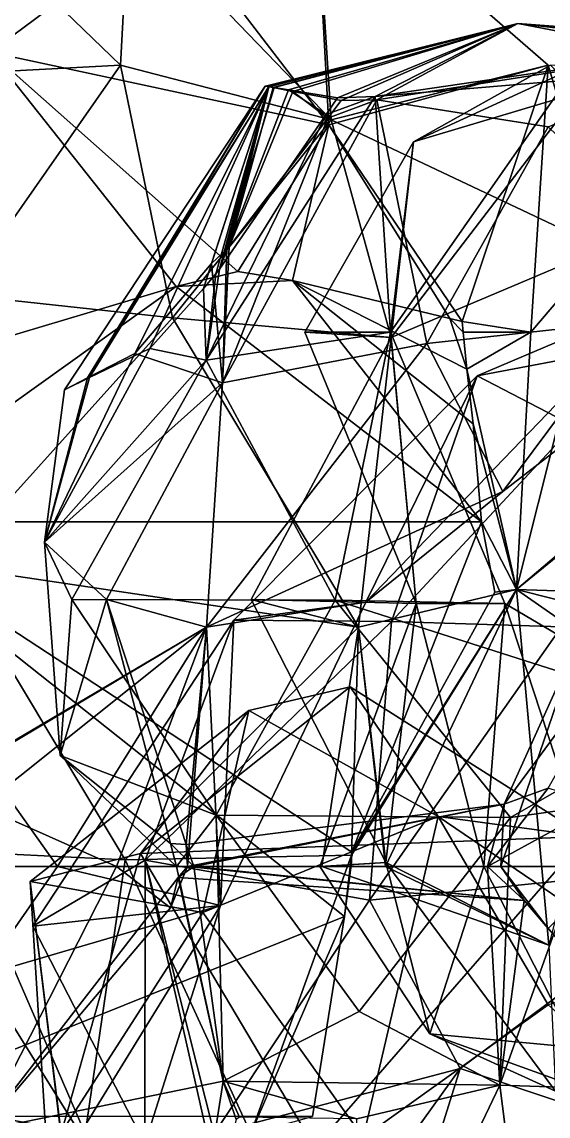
# Model space of a CAD drawing. Extents: x 290095 to 295679, y 4553756 to 4561441.
# Drawn here: x 294181.7 to 294216.8, y 4559389.2 to 4559462.2 of the extents above; entities that cross this region are included whole.
import ezdxf

# ---------------------------------------------------------------- set-up
doc = ezdxf.new("R2010")
doc.units = 0
doc.layers.add('Au_ppm_Pref_-_0_5', color=7, linetype='CONTINUOUS')

msp = doc.modelspace()

# ---------------------------------------------------------------- linework, layer by layer
at = {"layer": 'Au_ppm_Pref_-_0_5'}
for points in [[(294202.291, 4559455.627, 1901.074), (294201.166, 4559472.855, 1906.523), (294188.781, 4559469.658, 1901.751)], [(294201.166, 4559472.855, 1906.523), (294202.139, 4559455.306, 1910.184), (294191.565, 4559469.093, 1909.795)], [(294202.291, 4559455.627, 1901.074), (294216.762, 4559459.282, 1906.523), (294201.166, 4559472.855, 1906.523)], [(294202.139, 4559455.306, 1910.184), (294201.166, 4559472.855, 1906.523), (294216.762, 4559459.282, 1906.523)], [(294179.907, 4559471.081, 1905.642), (294191.565, 4559469.093, 1909.795), (294179.535, 4559460.156, 1912.601)], [(294188.781, 4559469.658, 1901.751), (294178.966, 4559468.232, 1897.599), (294188.239, 4559459.278, 1896.212)], [(294202.291, 4559455.627, 1901.074), (294188.781, 4559469.658, 1901.751), (294188.239, 4559459.278, 1896.212)], [(294191.565, 4559469.093, 1909.795), (294202.139, 4559455.306, 1910.184), (294179.535, 4559460.156, 1912.601)], [(294178.966, 4559468.232, 1897.599), (294166.51, 4559458.118, 1895.919), (294188.239, 4559459.278, 1896.212)], [(294214.74, 4559462.056, 1870.947), (294197.91, 4559457.886, 1870.9), (294198.13, 4559457.846, 1870.703)], [(294197.91, 4559457.886, 1870.9), (294214.74, 4559462.056, 1870.947), (294198.121, 4559457.862, 1871.074)], [(294198.121, 4559457.862, 1871.074), (294214.74, 4559462.056, 1870.947), (294198.476, 4559457.803, 1871.41)], [(294214.74, 4559462.056, 1870.947), (294198.13, 4559457.846, 1870.703), (294198.427, 4559457.789, 1870.433)], [(294199.735, 4559457.538, 1869.24), (294214.74, 4559462.056, 1870.947), (294198.427, 4559457.789, 1870.433)], [(294198.476, 4559457.803, 1871.41), (294214.74, 4559462.056, 1870.947), (294199.444, 4559457.642, 1872.326)], [(294199.444, 4559457.642, 1872.326), (294214.74, 4559462.056, 1870.947), (294202.705, 4559457.097, 1875.412)], [(294202.955, 4559456.921, 1866.304), (294214.74, 4559462.056, 1870.947), (294199.735, 4559457.538, 1869.24)], [(294202.705, 4559457.097, 1875.412), (294214.74, 4559462.056, 1870.947), (294205.226, 4559457.189, 1876.631)], [(294202.955, 4559456.921, 1866.304), (294205.341, 4559456.962, 1865.165), (294214.74, 4559462.056, 1870.947)], [(294205.226, 4559457.189, 1876.631), (294214.74, 4559462.056, 1870.947), (294229.455, 4559459.247, 1876.804)], [(294214.74, 4559462.056, 1870.947), (294205.341, 4559456.962, 1865.165), (294230.386, 4559460.884, 1864.463)], [(294214.74, 4559462.056, 1870.947), (294241.074, 4559459.029, 1870.971), (294229.455, 4559459.247, 1876.804)], [(294214.74, 4559462.056, 1870.947), (294230.386, 4559460.884, 1864.463), (294241.074, 4559459.029, 1870.971)], [(294216.764, 4559455.171, 1860.377), (294230.386, 4559460.884, 1864.463), (294205.341, 4559456.962, 1865.165)], [(294177.025, 4559440.078, 1915.828), (294179.535, 4559460.156, 1912.601), (294191.953, 4559444.513, 1913.246)], [(294191.953, 4559444.513, 1913.246), (294179.535, 4559460.156, 1912.601), (294196.073, 4559445.522, 1912.518)], [(294196.073, 4559445.522, 1912.518), (294179.535, 4559460.156, 1912.601), (294202.139, 4559455.306, 1910.184)], [(294177.52, 4559443.962, 1896.161), (294188.239, 4559459.278, 1896.212), (294166.51, 4559458.118, 1895.919)], [(294177.52, 4559443.962, 1896.161), (294191.707, 4559442.432, 1898.439), (294188.239, 4559459.278, 1896.212)], [(294188.239, 4559459.278, 1896.212), (294191.707, 4559442.432, 1898.439), (294202.291, 4559455.627, 1901.074)], [(294216.762, 4559459.282, 1906.523), (294211.021, 4559442.183, 1909.515), (294202.139, 4559455.306, 1910.184)], [(294202.291, 4559455.627, 1901.074), (294220.382, 4559447.078, 1900.417), (294216.762, 4559459.282, 1906.523)], [(294229.455, 4559459.247, 1876.804), (294218.614, 4559459.148, 1882.986), (294205.226, 4559457.189, 1876.631)], [(294207.783, 4559454.16, 1888.705), (294216.929, 4559459.278, 1888.705), (294218.823, 4559457.465, 1893.516)], [(294218.614, 4559459.148, 1882.986), (294216.929, 4559459.278, 1888.705), (294207.783, 4559454.16, 1888.705)], [(294216.762, 4559459.282, 1906.523), (294215.606, 4559441.46, 1906.523), (294211.021, 4559442.183, 1909.515)], [(294220.382, 4559447.078, 1900.417), (294215.606, 4559441.46, 1906.523), (294216.762, 4559459.282, 1906.523)], [(294205.226, 4559457.189, 1876.631), (294218.614, 4559459.148, 1882.986), (294206.245, 4559441.46, 1882.757)], [(294207.783, 4559454.16, 1888.705), (294206.245, 4559441.46, 1882.757), (294218.614, 4559459.148, 1882.986)], [(294186.158, 4559438.436, 1871.758), (294184.491, 4559437.631, 1870.887), (294197.885, 4559457.874, 1870.887)], [(294184.491, 4559437.631, 1870.887), (294186.025, 4559438.419, 1870.18), (294197.885, 4559457.874, 1870.887)], [(294186.025, 4559438.419, 1870.18), (294198.13, 4559457.846, 1870.703), (294197.885, 4559457.874, 1870.887)], [(294189.191, 4559440.047, 1868.721), (294198.13, 4559457.846, 1870.703), (294186.025, 4559438.419, 1870.18)], [(294198.121, 4559457.862, 1871.074), (294186.158, 4559438.436, 1871.758), (294197.885, 4559457.874, 1870.887)], [(294198.121, 4559457.862, 1871.074), (294190.186, 4559440.381, 1873.862), (294186.158, 4559438.436, 1871.758)], [(294194.312, 4559446.049, 1867.918), (294198.13, 4559457.846, 1870.703), (294189.191, 4559440.047, 1868.721)], [(294198.121, 4559457.862, 1871.074), (294193.779, 4559444.39, 1874.583), (294190.186, 4559440.381, 1873.862)], [(294198.121, 4559457.862, 1871.074), (294194.59, 4559445.371, 1874.707), (294193.779, 4559444.39, 1874.583)], [(294195.321, 4559447.011, 1867.657), (294198.13, 4559457.846, 1870.703), (294194.312, 4559446.049, 1867.918)], [(294198.121, 4559457.862, 1871.074), (294194.835, 4559445.668, 1874.745), (294194.59, 4559445.371, 1874.707)], [(294198.476, 4559457.803, 1871.41), (294194.835, 4559445.668, 1874.745), (294198.121, 4559457.862, 1871.074)], [(294198.476, 4559457.803, 1871.41), (294199.444, 4559457.642, 1872.326), (294194.835, 4559445.668, 1874.745)], [(294195.488, 4559447.17, 1867.614), (294198.13, 4559457.846, 1870.703), (294195.321, 4559447.011, 1867.657)], [(294198.427, 4559457.789, 1870.433), (294198.13, 4559457.846, 1870.703), (294195.488, 4559447.17, 1867.614)], [(294195.488, 4559447.17, 1867.614), (294199.735, 4559457.538, 1869.24), (294198.427, 4559457.789, 1870.433)], [(294197.885, 4559457.874, 1870.887), (294198.13, 4559457.846, 1870.703), (294197.91, 4559457.886, 1870.9)], [(294197.91, 4559457.886, 1870.9), (294198.121, 4559457.862, 1871.074), (294197.885, 4559457.874, 1870.887)], [(294205.226, 4559457.189, 1876.631), (294193.945, 4559439.599, 1876.015), (294201.945, 4559455.993, 1875.348)], [(294193.945, 4559439.599, 1876.015), (294205.226, 4559457.189, 1876.631), (294206.245, 4559441.46, 1882.757)], [(294199.444, 4559457.642, 1872.326), (294201.945, 4559455.993, 1875.348), (294194.835, 4559445.668, 1874.745)], [(294202.056, 4559455.747, 1866.461), (294199.735, 4559457.538, 1869.24), (294195.488, 4559447.17, 1867.614)], [(294199.444, 4559457.642, 1872.326), (294202.705, 4559457.097, 1875.412), (294201.945, 4559455.993, 1875.348)], [(294202.056, 4559455.747, 1866.461), (294202.955, 4559456.921, 1866.304), (294199.735, 4559457.538, 1869.24)], [(294205.226, 4559457.189, 1876.631), (294201.945, 4559455.993, 1875.348), (294202.705, 4559457.097, 1875.412)], [(294206.285, 4559441.111, 1895.01), (294218.823, 4559457.465, 1893.516), (294220.382, 4559447.078, 1900.417)], [(294206.285, 4559441.111, 1895.01), (294207.783, 4559454.16, 1888.705), (294218.823, 4559457.465, 1893.516)], [(294195.029, 4559438.081, 1865.708), (294205.341, 4559456.962, 1865.165), (294202.056, 4559455.747, 1866.461)], [(294205.341, 4559456.962, 1865.165), (294195.029, 4559438.081, 1865.708), (294208.672, 4559440.725, 1859.434)], [(294205.341, 4559456.962, 1865.165), (294202.955, 4559456.921, 1866.304), (294202.056, 4559455.747, 1866.461)], [(294205.341, 4559456.962, 1865.165), (294208.672, 4559440.725, 1859.434), (294216.764, 4559455.171, 1860.377)], [(294202.291, 4559455.627, 1901.074), (294191.707, 4559442.432, 1898.439), (294206.285, 4559441.111, 1895.01)], [(294201.945, 4559455.993, 1875.348), (294193.945, 4559439.599, 1876.015), (294194.835, 4559445.668, 1874.745)], [(294195.488, 4559447.17, 1867.614), (294195.029, 4559438.081, 1865.708), (294202.056, 4559455.747, 1866.461)], [(294206.285, 4559441.111, 1895.01), (294220.382, 4559447.078, 1900.417), (294202.291, 4559455.627, 1901.074)], [(294202.139, 4559455.306, 1910.184), (294199.72, 4559444.912, 1911.764), (294196.073, 4559445.522, 1912.518)], [(294202.139, 4559455.306, 1910.184), (294210.204, 4559442.38, 1909.677), (294199.72, 4559444.912, 1911.764)], [(294202.139, 4559455.306, 1910.184), (294211.021, 4559442.183, 1909.515), (294210.204, 4559442.38, 1909.677)], [(294229.44, 4559442.975, 1859.051), (294216.764, 4559455.171, 1860.377), (294208.672, 4559440.725, 1859.434)], [(294206.285, 4559441.111, 1895.01), (294200.543, 4559441.46, 1888.705), (294207.783, 4559454.16, 1888.705)], [(294207.783, 4559454.16, 1888.705), (294200.543, 4559441.46, 1888.705), (294206.245, 4559441.46, 1882.757)], [(294194.312, 4559446.049, 1867.918), (294195.029, 4559438.081, 1865.708), (294195.321, 4559447.011, 1867.657)], [(294195.029, 4559438.081, 1865.708), (294195.488, 4559447.17, 1867.614), (294195.321, 4559447.011, 1867.657)], [(294214.655, 4559424.299, 1906.254), (294220.382, 4559447.078, 1900.417), (294227.861, 4559435.539, 1905.106)], [(294215.606, 4559441.46, 1906.523), (294220.382, 4559447.078, 1900.417), (294214.655, 4559424.299, 1906.254)], [(294189.191, 4559440.047, 1868.721), (294195.029, 4559438.081, 1865.708), (294194.312, 4559446.049, 1867.918)], [(294191.953, 4559444.513, 1913.246), (294196.073, 4559445.522, 1912.518), (294199.72, 4559444.912, 1911.764)], [(294194.59, 4559445.371, 1874.707), (294193.945, 4559439.599, 1876.015), (294193.779, 4559444.39, 1874.583)], [(294194.835, 4559445.668, 1874.745), (294193.945, 4559439.599, 1876.015), (294194.59, 4559445.371, 1874.707)], [(294220.735, 4559440.209, 1852.292), (294212.028, 4559438.559, 1847.13), (294229.37, 4559445.929, 1845.607)], [(294212.028, 4559438.559, 1847.13), (294218.457, 4559435.23, 1842.469), (294229.37, 4559445.929, 1845.607)], [(294212.318, 4559428.816, 1908.151), (294191.953, 4559444.513, 1913.246), (294199.72, 4559444.912, 1911.764)], [(294212.318, 4559428.816, 1908.151), (294199.72, 4559444.912, 1911.764), (294211.773, 4559435.346, 1908.729)], [(294211.334, 4559439.001, 1909.156), (294211.773, 4559435.346, 1908.729), (294199.72, 4559444.912, 1911.764)], [(294211.334, 4559439.001, 1909.156), (294199.72, 4559444.912, 1911.764), (294210.204, 4559442.38, 1909.677)], [(294170, 4559428.816, 1916.379), (294177.025, 4559440.078, 1915.828), (294191.953, 4559444.513, 1913.246)], [(294212.318, 4559428.816, 1908.151), (294170, 4559428.816, 1916.379), (294191.953, 4559444.513, 1913.246)], [(294176.776, 4559425.851, 1898.966), (294191.707, 4559442.432, 1898.439), (294177.52, 4559443.962, 1896.161)], [(294193.945, 4559439.599, 1876.015), (294190.186, 4559440.381, 1873.862), (294193.779, 4559444.39, 1874.583)], [(294229.44, 4559442.975, 1859.051), (294208.672, 4559440.725, 1859.434), (294213.732, 4559430.843, 1858.037)], [(294220.735, 4559440.209, 1852.292), (294229.44, 4559442.975, 1859.051), (294213.732, 4559430.843, 1858.037)], [(294176.776, 4559425.851, 1898.966), (294204.113, 4559421.796, 1900.794), (294191.707, 4559442.432, 1898.439)], [(294191.707, 4559442.432, 1898.439), (294204.113, 4559421.796, 1900.794), (294206.285, 4559441.111, 1895.01)], [(294211.021, 4559442.183, 1909.515), (294211.104, 4559441.46, 1909.431), (294210.204, 4559442.38, 1909.677)], [(294210.204, 4559442.38, 1909.677), (294211.104, 4559441.46, 1909.431), (294211.334, 4559439.001, 1909.156)], [(294211.021, 4559442.183, 1909.515), (294215.606, 4559441.46, 1906.523), (294211.104, 4559441.46, 1909.431)], [(294193.945, 4559439.599, 1876.015), (294206.245, 4559441.46, 1882.757), (294202.548, 4559423.58, 1877.535)], [(294207.954, 4559423.377, 1889.091), (294206.285, 4559441.111, 1895.01), (294196.956, 4559423.642, 1894.645)], [(294196.956, 4559423.642, 1894.645), (294206.285, 4559441.111, 1895.01), (294204.113, 4559421.796, 1900.794)], [(294207.954, 4559423.377, 1889.091), (294200.543, 4559441.46, 1888.705), (294206.285, 4559441.111, 1895.01)], [(294207.954, 4559423.377, 1889.091), (294206.245, 4559441.46, 1882.757), (294200.543, 4559441.46, 1888.705)], [(294206.245, 4559441.46, 1882.757), (294213.867, 4559423.368, 1882.627), (294202.548, 4559423.58, 1877.535)], [(294207.954, 4559423.377, 1889.091), (294213.867, 4559423.368, 1882.627), (294206.245, 4559441.46, 1882.757)], [(294215.606, 4559441.46, 1906.523), (294211.334, 4559439.001, 1909.156), (294211.104, 4559441.46, 1909.431)], [(294215.606, 4559441.46, 1906.523), (294214.655, 4559424.299, 1906.254), (294211.334, 4559439.001, 1909.156)], [(294190.186, 4559440.381, 1873.862), (294183.157, 4559427.45, 1870.887), (294186.158, 4559438.436, 1871.758)], [(294190.186, 4559440.381, 1873.862), (294193.945, 4559439.599, 1876.015), (294183.157, 4559427.45, 1870.887)], [(294193.967, 4559421.788, 1859.148), (294213.732, 4559430.843, 1858.037), (294208.672, 4559440.725, 1859.434)], [(294193.967, 4559421.788, 1859.148), (294208.672, 4559440.725, 1859.434), (294195.029, 4559438.081, 1865.708)], [(294186.025, 4559438.419, 1870.18), (294183.157, 4559427.45, 1870.887), (294189.191, 4559440.047, 1868.721)], [(294189.191, 4559440.047, 1868.721), (294183.157, 4559427.45, 1870.887), (294195.029, 4559438.081, 1865.708)], [(294193.945, 4559439.599, 1876.015), (294184.984, 4559423.642, 1873.99), (294183.157, 4559427.45, 1870.887)], [(294193.945, 4559439.599, 1876.015), (294202.548, 4559423.58, 1877.535), (294184.984, 4559423.642, 1873.99)], [(294220.735, 4559440.209, 1852.292), (294213.732, 4559430.843, 1858.037), (294204.596, 4559423.459, 1853.204)], [(294220.735, 4559440.209, 1852.292), (294204.596, 4559423.459, 1853.204), (294212.028, 4559438.559, 1847.13)], [(294214.655, 4559424.299, 1906.254), (294211.773, 4559435.346, 1908.729), (294211.334, 4559439.001, 1909.156)], [(294186.158, 4559438.436, 1871.758), (294183.157, 4559427.45, 1870.887), (294184.491, 4559437.631, 1870.887)], [(294183.157, 4559427.45, 1870.887), (294186.025, 4559438.419, 1870.18), (294184.491, 4559437.631, 1870.887)], [(294195.029, 4559438.081, 1865.708), (294183.157, 4559427.45, 1870.887), (294187.311, 4559423.642, 1866.279)], [(294193.967, 4559421.788, 1859.148), (294195.029, 4559438.081, 1865.708), (294187.311, 4559423.642, 1866.279)], [(294204.596, 4559423.459, 1853.204), (294195.806, 4559422.255, 1847.13), (294212.028, 4559438.559, 1847.13)], [(294212.028, 4559438.559, 1847.13), (294195.806, 4559422.255, 1847.13), (294206.316, 4559422.174, 1841.744)], [(294212.028, 4559438.559, 1847.13), (294206.316, 4559422.174, 1841.744), (294218.457, 4559435.23, 1842.469)], [(294218.457, 4559435.23, 1842.469), (294206.316, 4559422.174, 1841.744), (294217.651, 4559421.801, 1836.283)], [(294214.655, 4559424.299, 1906.254), (294212.318, 4559428.816, 1908.151), (294211.773, 4559435.346, 1908.729)], [(294227.749, 4559434.967, 1905.083), (294214.655, 4559424.299, 1906.254), (294227.861, 4559435.539, 1905.106)], [(294214.655, 4559424.299, 1906.254), (294227.749, 4559434.967, 1905.083), (294226.799, 4559423.906, 1904.451)], [(294193.967, 4559421.788, 1859.148), (294204.596, 4559423.459, 1853.204), (294213.732, 4559430.843, 1858.037)], [(294170, 4559389.131, 1910.11), (294170, 4559428.816, 1916.379), (294203.171, 4559402.488, 1906.424)], [(294203.171, 4559402.488, 1906.424), (294170, 4559428.816, 1916.379), (294203.662, 4559406.782, 1906.901)], [(294203.662, 4559406.782, 1906.901), (294170, 4559428.816, 1916.379), (294212.318, 4559428.816, 1908.151)], [(294213.208, 4559424.133, 1907.355), (294203.662, 4559406.782, 1906.901), (294212.318, 4559428.816, 1908.151)], [(294214.655, 4559424.299, 1906.254), (294213.208, 4559424.133, 1907.355), (294212.318, 4559428.816, 1908.151)], [(294184.984, 4559423.642, 1873.99), (294184.205, 4559413.234, 1870.887), (294183.157, 4559427.45, 1870.887)], [(294187.311, 4559423.642, 1866.279), (294183.157, 4559427.45, 1870.887), (294184.205, 4559413.234, 1870.887)], [(294188.541, 4559406.263, 1901.107), (294176.776, 4559425.851, 1898.966), (294177.717, 4559406.809, 1896.699)], [(294176.776, 4559425.851, 1898.966), (294188.541, 4559406.263, 1901.107), (294204.113, 4559421.796, 1900.794)], [(294203.641, 4559406.576, 1906.821), (294203.662, 4559406.782, 1906.901), (294214.655, 4559424.299, 1906.254)], [(294203.641, 4559406.576, 1906.821), (294214.655, 4559424.299, 1906.254), (294204.113, 4559421.796, 1900.794)], [(294203.662, 4559406.782, 1906.901), (294213.208, 4559424.133, 1907.355), (294214.655, 4559424.299, 1906.254)], [(294205.906, 4559405.824, 1905.702), (294204.113, 4559421.796, 1900.794), (294214.655, 4559424.299, 1906.254)], [(294205.906, 4559405.824, 1905.702), (294214.655, 4559424.299, 1906.254), (294216.809, 4559400.57, 1900.62)], [(294216.809, 4559400.57, 1900.62), (294214.655, 4559424.299, 1906.254), (294221.556, 4559419.508, 1905.087)], [(294214.655, 4559424.299, 1906.254), (294224.982, 4559421.696, 1904.651), (294221.556, 4559419.508, 1905.087)], [(294214.655, 4559424.299, 1906.254), (294226.799, 4559423.906, 1904.451), (294224.982, 4559421.696, 1904.651)], [(294184.984, 4559423.642, 1873.99), (294194.612, 4559409.253, 1874.247), (294184.205, 4559413.234, 1870.887)], [(294187.311, 4559423.642, 1866.279), (294184.205, 4559413.234, 1870.887), (294191.565, 4559407.353, 1865.458)], [(294184.984, 4559423.642, 1873.99), (294202.548, 4559423.58, 1877.535), (294194.612, 4559409.253, 1874.247)], [(294193.967, 4559421.788, 1859.148), (294187.311, 4559423.642, 1866.279), (294192.607, 4559407.298, 1864.948)], [(294191.565, 4559407.353, 1865.458), (294192.607, 4559407.298, 1864.948), (294187.311, 4559423.642, 1866.279)], [(294214.261, 4559409.085, 1874.56), (294194.612, 4559409.253, 1874.247), (294202.548, 4559423.58, 1877.535)], [(294207.954, 4559423.377, 1889.091), (294196.956, 4559423.642, 1894.645), (294205.934, 4559406.086, 1894.982)], [(294196.956, 4559423.642, 1894.645), (294204.113, 4559421.796, 1900.794), (294205.934, 4559406.086, 1894.982)], [(294213.867, 4559423.368, 1882.627), (294226.36, 4559416.01, 1875.698), (294202.548, 4559423.58, 1877.535)], [(294202.548, 4559423.58, 1877.535), (294226.36, 4559416.01, 1875.698), (294214.261, 4559409.085, 1874.56)], [(294223.935, 4559423.642, 1864.948), (294213.83, 4559409.973, 1864.948), (294216.764, 4559411.046, 1866.689)], [(294223.935, 4559423.642, 1864.948), (294218.799, 4559420.955, 1860.864), (294213.83, 4559409.973, 1864.948)], [(294193.967, 4559421.788, 1859.148), (294194.909, 4559403.208, 1853.697), (294204.596, 4559423.459, 1853.204)], [(294204.596, 4559423.459, 1853.204), (294194.909, 4559403.208, 1853.697), (294195.806, 4559422.255, 1847.13)], [(294207.954, 4559423.377, 1889.091), (294205.934, 4559406.086, 1894.982), (294201.539, 4559405.824, 1888.705)], [(294207.954, 4559423.377, 1889.091), (294201.539, 4559405.824, 1888.705), (294212.476, 4559405.824, 1884.185)], [(294207.954, 4559423.377, 1889.091), (294212.476, 4559405.824, 1884.185), (294213.867, 4559423.368, 1882.627)], [(294212.476, 4559405.824, 1884.185), (294219.628, 4559405.824, 1878.177), (294213.867, 4559423.368, 1882.627)], [(294219.628, 4559405.824, 1878.177), (294226.36, 4559416.01, 1875.698), (294213.867, 4559423.368, 1882.627)], [(294194.909, 4559403.208, 1853.697), (294182.39, 4559401.829, 1847.13), (294195.806, 4559422.255, 1847.13)], [(294195.806, 4559422.255, 1847.13), (294182.39, 4559401.829, 1847.13), (294189.883, 4559406.25, 1840.975)], [(294195.806, 4559422.255, 1847.13), (294189.883, 4559406.25, 1840.975), (294206.316, 4559422.174, 1841.744)], [(294206.316, 4559422.174, 1841.744), (294189.883, 4559406.25, 1840.975), (294204.85, 4559403.578, 1836.323)], [(294206.316, 4559422.174, 1841.744), (294204.85, 4559403.578, 1836.323), (294217.651, 4559421.801, 1836.283)], [(294193.967, 4559421.788, 1859.148), (294178.966, 4559409.817, 1860.34), (294175.46, 4559410.782, 1859.009)], [(294193.967, 4559421.788, 1859.148), (294175.46, 4559410.782, 1859.009), (294178.966, 4559412.934, 1856.639)], [(294193.967, 4559421.788, 1859.148), (294187.964, 4559405.824, 1863.25), (294178.966, 4559409.817, 1860.34)], [(294193.967, 4559421.788, 1859.148), (294178.966, 4559412.934, 1856.639), (294184.028, 4559405.824, 1856.622)], [(294193.967, 4559421.788, 1859.148), (294184.028, 4559405.824, 1856.622), (294194.909, 4559403.208, 1853.697)], [(294193.967, 4559421.788, 1859.148), (294192.701, 4559405.824, 1864.412), (294187.964, 4559405.824, 1863.25)], [(294203.641, 4559406.576, 1906.821), (294204.113, 4559421.796, 1900.794), (294188.541, 4559406.263, 1901.107)], [(294193.967, 4559421.788, 1859.148), (294192.607, 4559407.298, 1864.948), (294192.701, 4559405.824, 1864.412)], [(294205.906, 4559405.824, 1905.702), (294201.673, 4559405.824, 1900.584), (294204.113, 4559421.796, 1900.794)], [(294201.673, 4559405.824, 1900.584), (294205.934, 4559406.086, 1894.982), (294204.113, 4559421.796, 1900.794)], [(294217.651, 4559421.801, 1836.283), (294204.85, 4559403.578, 1836.323), (294229.337, 4559406.032, 1834.991)], [(294213.83, 4559409.973, 1864.948), (294218.799, 4559420.955, 1860.864), (294213.612, 4559405.824, 1863.462)], [(294218.799, 4559420.955, 1860.864), (294220.978, 4559405.824, 1862.961), (294213.612, 4559405.824, 1863.462)], [(294189.574, 4559406.677, 1805.023), (294219.28, 4559407.823, 1804.959), (294203.567, 4559417.809, 1806.12)], [(294203.567, 4559417.809, 1806.12), (294196.806, 4559416.23, 1811.494), (294189.574, 4559406.677, 1805.023)], [(294203.567, 4559417.809, 1806.12), (294209.426, 4559409.159, 1812.517), (294196.806, 4559416.23, 1811.494)], [(294203.567, 4559417.809, 1806.12), (294219.28, 4559407.823, 1804.959), (294209.426, 4559409.159, 1812.517)], [(294182.206, 4559404.817, 1810.966), (294189.574, 4559406.677, 1805.023), (294196.806, 4559416.23, 1811.494)], [(294182.206, 4559404.817, 1810.966), (294196.806, 4559416.23, 1811.494), (294193.716, 4559402.757, 1815.397)], [(294196.806, 4559416.23, 1811.494), (294209.426, 4559409.159, 1812.517), (294193.716, 4559402.757, 1815.397)], [(294214.261, 4559409.085, 1874.56), (294226.36, 4559416.01, 1875.698), (294220.218, 4559409.94, 1870.887)], [(294180.204, 4559405.824, 1853.069), (294184.028, 4559405.824, 1856.622), (294178.966, 4559412.934, 1856.639)], [(294194.612, 4559409.253, 1874.247), (294191.967, 4559405.824, 1870.887), (294184.205, 4559413.234, 1870.887)], [(294191.967, 4559405.824, 1870.887), (294191.565, 4559407.353, 1865.458), (294184.205, 4559413.234, 1870.887)], [(294216.764, 4559411.046, 1866.689), (294212.718, 4559405.824, 1866.855), (294220.218, 4559409.94, 1870.887)], [(294212.718, 4559405.824, 1866.855), (294216.764, 4559411.046, 1866.689), (294213.83, 4559409.973, 1864.948)], [(294178.966, 4559409.817, 1860.34), (294187.964, 4559405.824, 1863.25), (294175.555, 4559405.824, 1860.617)], [(294193.118, 4559405.824, 1865.68), (294213.83, 4559409.973, 1864.948), (294192.607, 4559407.298, 1864.948)], [(294213.83, 4559409.973, 1864.948), (294192.701, 4559405.824, 1864.412), (294192.607, 4559407.298, 1864.948)], [(294213.83, 4559409.973, 1864.948), (294213.612, 4559405.824, 1863.462), (294192.701, 4559405.824, 1864.412)], [(294193.118, 4559405.824, 1865.68), (294212.718, 4559405.824, 1866.855), (294213.83, 4559409.973, 1864.948)], [(294213.549, 4559391.227, 1870.446), (294220.218, 4559409.94, 1870.887), (294212.718, 4559405.824, 1866.855)], [(294220.218, 4559409.94, 1870.887), (294213.549, 4559391.227, 1870.446), (294214.261, 4559409.085, 1874.56)], [(294195.082, 4559391.5, 1870.395), (294191.967, 4559405.824, 1870.887), (294194.612, 4559409.253, 1874.247)], [(294193.716, 4559402.757, 1815.397), (294209.426, 4559409.159, 1812.517), (294204.427, 4559387.735, 1817.606)], [(294195.082, 4559391.5, 1870.395), (294194.612, 4559409.253, 1874.247), (294204.164, 4559396.143, 1874.114)], [(294204.164, 4559396.143, 1874.114), (294194.612, 4559409.253, 1874.247), (294214.261, 4559409.085, 1874.56)], [(294213.549, 4559391.227, 1870.446), (294204.164, 4559396.143, 1874.114), (294214.261, 4559409.085, 1874.56)], [(294216.764, 4559396.584, 1814.354), (294204.427, 4559387.735, 1817.606), (294209.426, 4559409.159, 1812.517)], [(294224.485, 4559398.925, 1811.494), (294216.764, 4559396.584, 1814.354), (294209.426, 4559409.159, 1812.517)], [(294209.426, 4559409.159, 1812.517), (294219.28, 4559407.823, 1804.959), (294224.485, 4559398.925, 1811.494)], [(294219.28, 4559407.823, 1804.959), (294189.574, 4559406.677, 1805.023), (294201.207, 4559387.078, 1804.41)], [(294219.28, 4559407.823, 1804.959), (294201.207, 4559387.078, 1804.41), (294227.688, 4559388.516, 1805.657)], [(294177.717, 4559406.809, 1896.699), (294168.53, 4559391.167, 1896.718), (294185.882, 4559388.006, 1897.323)], [(294177.717, 4559406.809, 1896.699), (294185.882, 4559388.006, 1897.323), (294188.541, 4559406.263, 1901.107)], [(294184.27, 4559388.006, 1808.055), (294189.574, 4559406.677, 1805.023), (294182.206, 4559404.817, 1810.966)], [(294201.207, 4559387.078, 1804.41), (294189.574, 4559406.677, 1805.023), (294184.27, 4559388.006, 1808.055)], [(294193.118, 4559405.824, 1865.68), (294192.607, 4559407.298, 1864.948), (294191.565, 4559407.353, 1865.458)], [(294191.967, 4559405.824, 1870.887), (294193.118, 4559405.824, 1865.68), (294191.565, 4559407.353, 1865.458)], [(294203.642, 4559406.447, 1906.86), (294203.171, 4559402.488, 1906.424), (294203.662, 4559406.782, 1906.901)], [(294203.662, 4559406.782, 1906.901), (294203.641, 4559406.576, 1906.821), (294203.688, 4559406.57, 1906.867)], [(294203.688, 4559406.57, 1906.867), (294203.642, 4559406.447, 1906.86), (294203.662, 4559406.782, 1906.901)], [(294189.849, 4559387.322, 1847.434), (294189.883, 4559406.25, 1840.975), (294182.39, 4559401.829, 1847.13)], [(294188.541, 4559406.263, 1901.107), (294185.882, 4559388.006, 1897.323), (294196.932, 4559388.006, 1901.562)], [(294203.641, 4559406.576, 1906.821), (294188.541, 4559406.263, 1901.107), (294196.932, 4559388.006, 1901.562)], [(294189.883, 4559406.25, 1840.975), (294189.849, 4559387.322, 1847.434), (294194.986, 4559383.576, 1841.191)], [(294194.986, 4559383.576, 1841.191), (294194.479, 4559388.006, 1836.625), (294189.883, 4559406.25, 1840.975)], [(294194.479, 4559388.006, 1836.625), (294204.85, 4559403.578, 1836.323), (294189.883, 4559406.25, 1840.975)], [(294203.171, 4559402.488, 1906.424), (294203.641, 4559406.576, 1906.821), (294196.932, 4559388.006, 1901.562)], [(294205.934, 4559406.086, 1894.982), (294208.873, 4559394.665, 1888.705), (294201.539, 4559405.824, 1888.705)], [(294201.673, 4559405.824, 1900.584), (294216.809, 4559400.57, 1900.62), (294205.934, 4559406.086, 1894.982)], [(294203.641, 4559406.576, 1906.821), (294203.171, 4559402.488, 1906.424), (294203.637, 4559406.084, 1906.813)], [(294203.637, 4559406.084, 1906.813), (294203.171, 4559402.488, 1906.424), (294203.642, 4559406.447, 1906.86)], [(294203.642, 4559406.447, 1906.86), (294203.641, 4559406.576, 1906.821), (294203.637, 4559406.084, 1906.813)], [(294203.641, 4559406.576, 1906.821), (294203.642, 4559406.447, 1906.86), (294203.688, 4559406.57, 1906.867)], [(294204.85, 4559403.578, 1836.323), (294210.892, 4559392.349, 1834.689), (294229.337, 4559406.032, 1834.991)], [(294205.934, 4559406.086, 1894.982), (294216.809, 4559400.57, 1900.62), (294217.256, 4559390.836, 1893.933)], [(294205.934, 4559406.086, 1894.982), (294217.256, 4559390.836, 1893.933), (294208.873, 4559394.665, 1888.705)], [(294210.892, 4559392.349, 1834.689), (294223.85, 4559388.006, 1831.911), (294229.337, 4559406.032, 1834.991)], [(294187.964, 4559405.824, 1863.25), (294178.986, 4559388.206, 1864.994), (294175.555, 4559405.824, 1860.617)], [(294180.204, 4559405.824, 1853.069), (294178.966, 4559398.556, 1856.586), (294184.028, 4559405.824, 1856.622)], [(294194.909, 4559403.208, 1853.697), (294184.028, 4559405.824, 1856.622), (294178.966, 4559398.556, 1856.586)], [(294178.986, 4559388.206, 1864.994), (294187.964, 4559405.824, 1863.25), (294191.565, 4559403.066, 1864.029)], [(294192.701, 4559405.824, 1864.412), (294191.565, 4559403.066, 1864.029), (294187.964, 4559405.824, 1863.25)], [(294192.088, 4559405.084, 1864.948), (294191.565, 4559403.066, 1864.029), (294192.701, 4559405.824, 1864.412)], [(294191.967, 4559405.824, 1870.887), (294195.082, 4559391.5, 1870.395), (294193.118, 4559405.824, 1865.68)], [(294192.088, 4559405.084, 1864.948), (294193.118, 4559405.824, 1865.68), (294195.082, 4559391.5, 1870.395)], [(294193.118, 4559405.824, 1865.68), (294192.088, 4559405.084, 1864.948), (294215.16, 4559403.557, 1864.948)], [(294215.16, 4559403.557, 1864.948), (294192.088, 4559405.084, 1864.948), (294192.701, 4559405.824, 1864.412)], [(294215.16, 4559403.557, 1864.948), (294192.701, 4559405.824, 1864.412), (294213.612, 4559405.824, 1863.462)], [(294193.118, 4559405.824, 1865.68), (294215.16, 4559403.557, 1864.948), (294212.718, 4559405.824, 1866.855)], [(294201.539, 4559405.824, 1888.705), (294208.873, 4559394.665, 1888.705), (294212.476, 4559405.824, 1884.185)], [(294205.906, 4559405.824, 1905.702), (294216.809, 4559400.57, 1900.62), (294201.673, 4559405.824, 1900.584)], [(294208.873, 4559394.665, 1888.705), (294218.637, 4559393.752, 1883.798), (294212.476, 4559405.824, 1884.185)], [(294212.476, 4559405.824, 1884.185), (294218.637, 4559393.752, 1883.798), (294219.628, 4559405.824, 1878.177)], [(294213.549, 4559391.227, 1870.446), (294212.718, 4559405.824, 1866.855), (294215.16, 4559403.557, 1864.948)], [(294215.16, 4559403.557, 1864.948), (294213.612, 4559405.824, 1863.462), (294216.764, 4559401.68, 1863.567)], [(294220.978, 4559405.824, 1862.961), (294216.764, 4559401.68, 1863.567), (294213.612, 4559405.824, 1863.462)], [(294195.082, 4559391.5, 1870.395), (294178.986, 4559388.206, 1864.994), (294192.088, 4559405.084, 1864.948)], [(294178.986, 4559388.206, 1864.994), (294191.565, 4559403.066, 1864.029), (294192.088, 4559405.084, 1864.948)], [(294184.27, 4559388.006, 1808.055), (294182.206, 4559404.817, 1810.966), (294183.494, 4559384.068, 1811.494)], [(294182.206, 4559404.817, 1810.966), (294193.716, 4559402.757, 1815.397), (294184.255, 4559388.006, 1814.94)], [(294183.494, 4559384.068, 1811.494), (294182.206, 4559404.817, 1810.966), (294184.255, 4559388.006, 1814.94)], [(294194.909, 4559403.208, 1853.697), (294178.966, 4559398.556, 1856.586), (294185.554, 4559388.006, 1854.254)], [(294194.909, 4559403.208, 1853.697), (294189.849, 4559387.322, 1847.434), (294182.39, 4559401.829, 1847.13)], [(294194.909, 4559403.208, 1853.697), (294185.554, 4559388.006, 1854.254), (294189.849, 4559387.322, 1847.434)], [(294204.85, 4559403.578, 1836.323), (294194.479, 4559388.006, 1836.625), (294210.892, 4559392.349, 1834.689)], [(294215.16, 4559403.557, 1864.948), (294226.15, 4559390.817, 1863.315), (294213.549, 4559391.227, 1870.446)], [(294215.16, 4559403.557, 1864.948), (294216.764, 4559401.68, 1863.567), (294226.15, 4559390.817, 1863.315)], [(294203.171, 4559402.488, 1906.424), (294201.048, 4559389.131, 1904.685), (294170, 4559389.131, 1910.11)], [(294184.255, 4559388.006, 1814.94), (294193.716, 4559402.757, 1815.397), (294204.427, 4559387.735, 1817.606)], [(294201.048, 4559389.131, 1904.685), (294203.171, 4559402.488, 1906.424), (294196.932, 4559388.006, 1901.562)], [(294178.966, 4559398.556, 1856.586), (294175.925, 4559388.006, 1859.009), (294185.554, 4559388.006, 1854.254)], [(294216.764, 4559396.584, 1814.354), (294226.437, 4559388.006, 1816.054), (294204.427, 4559387.735, 1817.606)], [(294213.549, 4559391.227, 1870.446), (294195.082, 4559391.5, 1870.395), (294204.164, 4559396.143, 1874.114)], [(294217.256, 4559390.836, 1893.933), (294229.503, 4559387.207, 1888.907), (294208.873, 4559394.665, 1888.705)], [(294208.873, 4559394.665, 1888.705), (294229.503, 4559387.207, 1888.907), (294218.637, 4559393.752, 1883.798)], [(294194.479, 4559388.006, 1836.625), (294204.019, 4559370.314, 1835.14), (294210.892, 4559392.349, 1834.689)], [(294210.892, 4559392.349, 1834.689), (294204.019, 4559370.314, 1835.14), (294207.79, 4559388.006, 1831.021)], [(294210.892, 4559392.349, 1834.689), (294207.79, 4559388.006, 1831.021), (294223.85, 4559388.006, 1831.911)], [(294192.584, 4559375.631, 1863.614), (294178.986, 4559388.206, 1864.994), (294195.082, 4559391.5, 1870.395)], [(294192.584, 4559375.631, 1863.614), (294195.082, 4559391.5, 1870.395), (294195.953, 4559388.95, 1870.194)], [(294195.953, 4559388.95, 1870.194), (294195.082, 4559391.5, 1870.395), (294196.182, 4559389.086, 1870.398)], [(294204, 4559388.977, 1870.42), (294195.082, 4559391.5, 1870.395), (294213.549, 4559391.227, 1870.446)], [(294196.182, 4559389.086, 1870.398), (294195.082, 4559391.5, 1870.395), (294204, 4559388.977, 1870.42)], [(294185.882, 4559388.006, 1897.323), (294168.53, 4559391.167, 1896.718), (294178.966, 4559378.286, 1897.344)], [(294204, 4559388.977, 1870.42), (294213.549, 4559391.227, 1870.446), (294204.164, 4559371.584, 1870.422)], [(294215.68, 4559374.408, 1864.052), (294204.164, 4559371.584, 1870.422), (294213.549, 4559391.227, 1870.446)], [(294226.15, 4559390.817, 1863.315), (294215.68, 4559374.408, 1864.052), (294213.549, 4559391.227, 1870.446)], [(294224.675, 4559376.818, 1859.009), (294215.68, 4559374.408, 1864.052), (294226.15, 4559390.817, 1863.315)], [(294215.758, 4559371.85, 1852.617), (294224.675, 4559376.818, 1859.009), (294228.151, 4559389.356, 1853.01)], [(294215.758, 4559371.85, 1852.617), (294228.151, 4559389.356, 1853.01), (294239.269, 4559370.188, 1851.8)]]:
    msp.add_3dface(points, dxfattribs=at)

doc.saveas('drawing.dxf')
